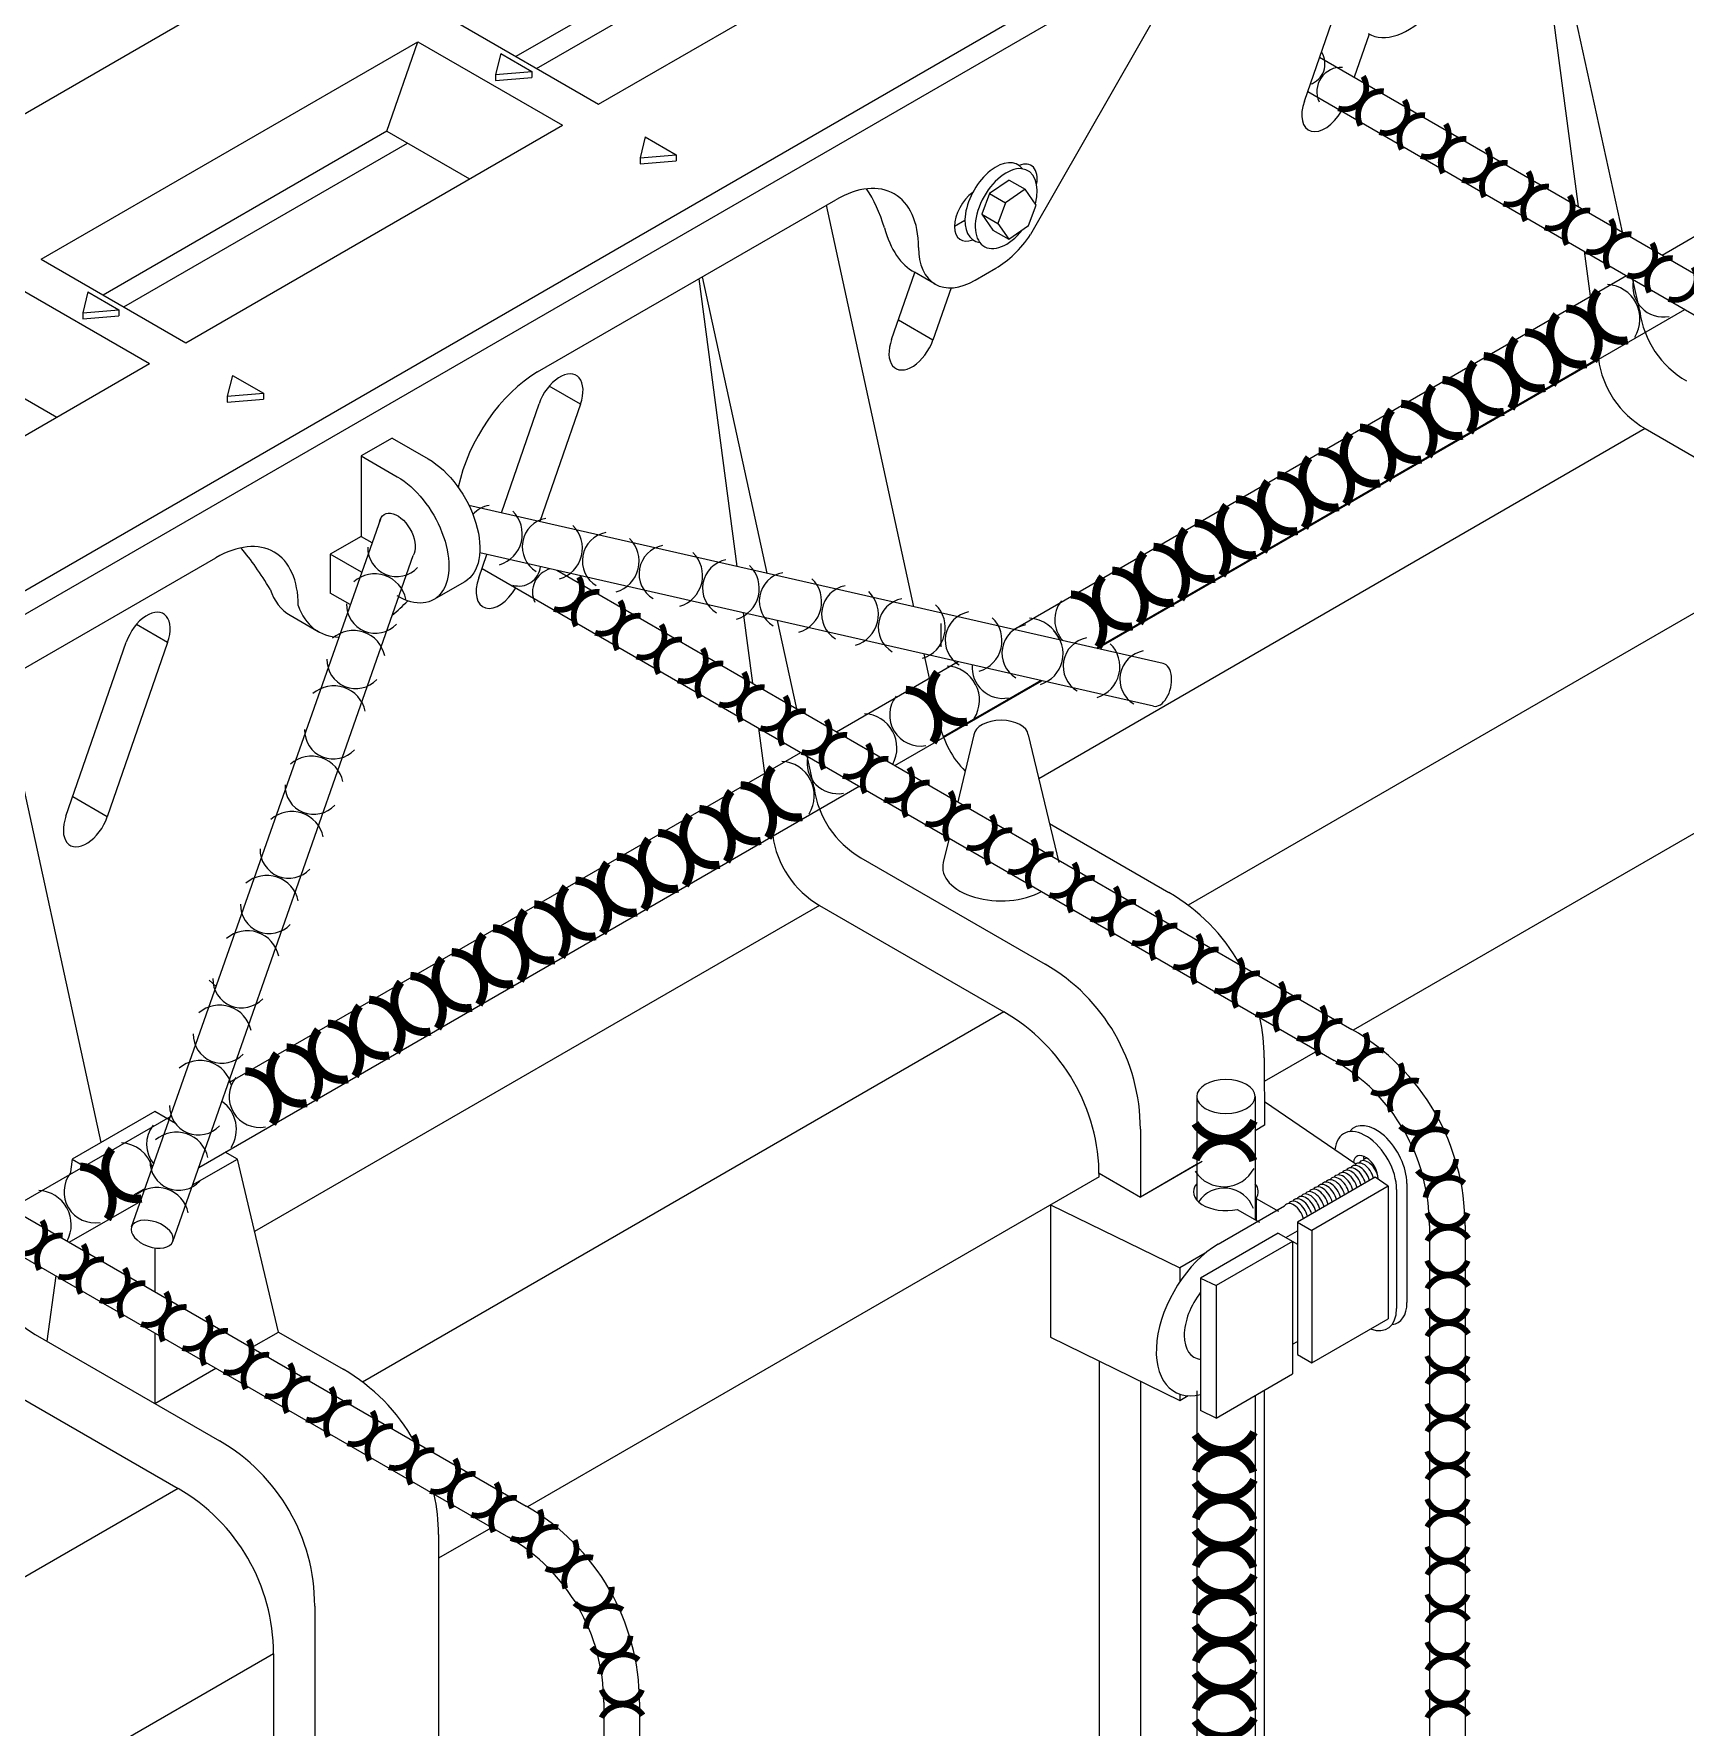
# Model space of a CAD drawing. Extents: x 134 to 282, y 157 to 239.
# Drawn here: x 230.26 to 247.58, y 191.41 to 209.17 of the extents above; entities that cross this region are included whole.
import ezdxf

# ---------------------------------------------------------------- set-up
doc = ezdxf.new("R2010")
doc.units = 0
doc.header["$LTSCALE"] = 0.75
doc.header["$MEASUREMENT"] = 0
doc.layers.get('0').update_dxf_attribs({"linetype": 'CONTINUOUS'})
for name, color, linetype in [('MATERIAL', 1, 'CONTINUOUS'), ('OBJECTS', 3, 'CONTINUOUS'), ('TRENCH', 4, 'CONTINUOUS')]:
    doc.layers.add(name, color=color, linetype=linetype)

msp = doc.modelspace()

# ---------------------------------------------------------------- linework, layer by layer
at = {"color": 7}
for p, q in [((243.162312, 198.434682), (243.166008, 197.727177)), ((243.166008, 197.727177), (243.066413, 197.669388)), ((242.452422, 197.314995), (241.863274, 196.973143)), ((242.454041, 197.314061), (242.022761, 197.063812))]:
    msp.add_line(p, q, dxfattribs=at)
at = {"layer": 'MATERIAL', "color": 7}
for p, q in [((243.743163, 208.927101), (252.742117, 203.731552)), ((243.61817, 208.566253), (252.554617, 203.406793)), ((234.957916, 203.566253), (243.894363, 198.406793)), ((235.742197, 203.546461), (244.081863, 198.731552)), ((226.422655, 198.927101), (235.421609, 193.731552)), ((226.297662, 198.566253), (235.234109, 193.406793)), ((244.894363, 196.674742), (244.894363, 171.812315)), ((245.269363, 196.674742), (245.269363, 171.812315)), ((236.234109, 191.674742), (236.234109, 166.812315)), ((236.609109, 191.674742), (236.609109, 166.812315))]:
    msp.add_line(p, q, dxfattribs=at)
for centre, radius, start, end in [((243.572412, 208.858389), 0.227263, 288.55571, 31.190866), ((243.966302, 208.56818), 0.252315, 86.195613, 205.224008), ((242.894363, 196.674742), 2.375, 0, 60), ((242.894363, 196.674742), 2, 0, 60), ((234.234109, 191.674742), 2.375, 0, 60), ((234.234109, 191.674742), 2, 0, 60)]:
    msp.add_arc(centre, radius, start, end, dxfattribs=at)
at = {"layer": 'OBJECTS', "color": 7}
for p, q in [((238.615678, 213.214382), (221.29517, 203.214382)), ((245.891551, 211.602609), (246.455317, 207.361238)), ((246.919981, 207.092964), (245.931106, 211.625446)), ((225.625297, 200.714382), (242.945805, 210.714382)), ((238.290919, 210.651882), (235.313957, 208.933132)), ((236.179982, 208.433132), (240.131223, 210.714382)), ((225.625297, 200.464382), (242.945805, 210.464382)), ((235.530463, 208.808132), (238.507425, 210.526882)), ((242.512793, 210.214382), (240.711713, 207.067959)), ((243.584012, 208.467643), (243.901696, 209.384779)), ((234.664437, 209.308132), (236.179982, 208.433132)), ((230.33431, 206.808132), (234.285551, 209.089382)), ((233.960792, 208.151882), (234.285551, 209.089382)), ((234.285551, 209.089382), (235.801096, 208.214382)), ((244.262688, 209.169156), (244.106227, 208.717485)), ((235.153706, 208.965612), (235.099579, 208.746862)), ((235.153706, 208.965612), (235.478465, 208.778112)), ((235.099579, 208.746862), (235.478465, 208.778112)), ((235.099579, 208.746862), (235.099579, 208.684362)), ((235.099579, 208.684362), (235.478465, 208.715612)), ((235.478465, 208.778112), (235.478465, 208.715612)), ((233.960792, 208.151882), (230.98383, 206.433132)), ((231.849855, 205.933132), (235.801096, 208.214382)), ((233.960792, 208.151882), (234.826817, 207.651882)), ((231.200336, 206.308132), (234.177298, 208.026882)), ((236.66925, 208.090612), (236.615124, 207.871862)), ((236.66925, 208.090612), (236.99401, 207.903112)), ((236.615124, 207.871862), (236.99401, 207.903112)), ((236.615124, 207.871862), (236.615124, 207.809362)), ((236.615124, 207.809362), (236.99401, 207.840612)), ((236.99401, 207.903112), (236.99401, 207.840612)), ((247.336138, 206.852695), (249.010216, 207.819225)), ((240.488287, 207.638397), (240.281392, 207.496112)), ((240.488287, 207.638397), (240.655548, 207.541829)), ((235.541217, 205.626841), (238.669805, 207.433132)), ((240.281392, 207.496112), (240.199368, 207.279735)), ((240.281392, 207.496112), (240.448653, 207.399544)), ((240.655548, 207.541829), (240.448653, 207.399544)), ((240.770702, 207.377097), (240.655548, 207.541829)), ((239.488591, 203.164603), (238.56989, 207.375446)), ((240.199368, 207.279735), (240.366629, 207.183167)), ((240.199368, 207.279735), (240.314522, 207.115002)), ((240.448653, 207.399544), (240.366629, 207.183167)), ((240.688678, 207.160719), (240.770702, 207.377097)), ((240.02297, 207.214382), (239.914717, 207.151882)), ((240.314522, 207.115002), (240.481783, 207.018434)), ((240.366629, 207.183167), (240.481783, 207.018434)), ((240.481783, 207.018434), (240.688678, 207.160719)), ((246.517657, 206.892233), (246.667304, 205.766396)), ((230.33431, 206.808132), (231.849855, 205.933132)), ((240.131223, 206.589382), (240.347729, 206.714382)), ((229.955424, 206.589382), (231.470969, 205.714382)), ((237.231297, 206.602609), (237.632092, 203.587312)), ((237.949463, 203.515049), (237.270852, 206.625446)), ((239.253885, 205.967643), (239.497434, 206.670754)), ((239.710217, 206.547679), (239.49371, 206.672679)), ((240.535358, 202.926263), (246.961138, 206.636189)), ((247.100317, 206.266396), (247.028068, 206.597547)), ((230.823579, 206.465612), (230.769452, 206.246862)), ((230.823579, 206.465612), (231.148338, 206.278112)), ((239.876883, 206.508425), (239.687412, 205.961459)), ((230.769452, 206.246862), (231.148338, 206.278112)), ((230.769452, 206.246862), (230.769452, 206.184362)), ((230.769452, 206.184362), (231.148338, 206.215612)), ((231.148338, 206.278112), (231.148338, 206.215612)), ((239.687412, 205.961459), (239.324351, 206.171073)), ((241.413706, 202.726271), (247.57351, 206.282636)), ((227.519728, 203.433132), (231.470969, 205.714382)), ((229.630665, 205.651882), (230.49669, 205.151882)), ((246.667304, 205.766396), (241.405062, 202.728239)), ((232.339123, 205.590612), (232.284997, 205.371862)), ((232.339123, 205.590612), (232.663883, 205.403112)), ((235.990329, 205.288935), (235.662426, 205.47825)), ((232.284997, 205.371862), (232.663883, 205.403112)), ((232.284997, 205.371862), (232.284997, 205.309362)), ((232.284997, 205.309362), (232.663883, 205.340612)), ((232.663883, 205.403112), (232.663883, 205.340612)), ((235.160169, 204.150148), (235.555765, 205.292211)), ((235.990329, 205.288935), (235.563998, 204.058199)), ((234.014918, 204.933132), (233.690159, 204.745632)), ((234.014918, 204.933132), (234.393805, 204.714382)), ((247.158586, 205.032132), (240.79798, 201.359835)), ((247.158586, 205.032132), (249.090515, 203.916733)), ((233.690159, 204.745632), (233.690159, 203.901882)), ((233.690159, 204.745632), (234.069045, 204.526882)), ((242.103335, 202.569248), (234.820542, 204.227478)), ((231.281823, 196.660524), (233.895383, 204.085006)), ((233.690159, 203.901882), (233.365399, 203.714382)), ((233.690159, 203.901882), (233.802495, 203.837025)), ((249.090515, 203.916733), (242.364178, 200.03328)), ((231.714787, 196.507295), (234.234829, 203.700309)), ((233.365399, 203.714382), (233.365399, 203.308132)), ((233.692296, 203.525648), (233.365399, 203.714382)), ((234.923758, 203.467643), (235.00889, 203.713413)), ((242.00108, 202.121497), (234.933524, 203.730571)), ((218.220709, 195.626841), (232.16386, 203.676924)), ((234.776537, 203.42647), (234.451778, 203.23897)), ((233.572915, 203.188323), (233.365399, 203.308132)), ((231.660202, 202.788935), (231.332299, 202.97825)), ((232.944882, 203.074204), (233.240166, 202.903722)), ((237.696669, 203.101485), (237.795063, 202.361238)), ((238.259727, 202.092964), (238.057622, 203.019306)), ((230.593631, 200.967643), (231.225638, 202.792211)), ((231.660202, 202.788935), (231.027158, 200.961459)), ((239.757364, 201.932688), (239.596742, 202.668894)), ((238.675884, 201.852695), (239.9502, 202.588422)), ((230.963246, 197.546249), (229.909636, 202.375446)), ((239.288256, 201.499142), (240.82857, 202.388443)), ((240.819926, 202.390411), (239.796304, 201.799422)), ((250.090515, 202.184682), (244.095691, 198.723568)), ((237.857403, 201.892233), (238.00705, 200.766396)), ((240.115983, 201.819889), (239.947854, 201.118323)), ((240.687729, 201.819889), (241.00845, 200.481589)), ((232.297319, 198.170029), (238.300884, 201.636189)), ((238.440063, 201.266396), (238.367814, 201.597547)), ((231.986773, 197.283628), (238.913256, 201.282636)), ((231.027158, 200.961459), (230.664097, 201.171073)), ((240.910735, 200.889331), (242.162312, 200.166733)), ((239.856696, 200.73794), (239.795262, 200.481589)), ((238.931344, 200.532132), (240.863274, 199.416733)), ((238.498332, 200.032132), (232.572619, 196.61092)), ((238.498332, 200.032132), (240.430261, 198.916733)), ((240.430261, 198.916733), (233.703924, 195.03328)), ((243.720691, 198.507062), (243.162312, 198.184682)), ((242.454041, 198.027963), (242.454041, 196.942274)), ((243.066413, 198.027963), (243.066413, 196.735427)), ((231.525095, 197.870632), (230.65907, 197.370632)), ((231.741602, 197.745632), (231.525095, 197.870632)), ((244.123034, 197.318652), (243.164389, 197.972757)), ((230.01563, 196.852695), (231.689708, 197.819225)), ((241.863274, 197.684682), (241.863274, 196.97127)), ((230.65907, 197.370632), (230.636764, 197.211308)), ((230.65907, 197.370632), (230.875576, 197.245632)), ((231.922456, 197.100049), (232.391121, 197.370632)), ((232.391121, 197.370632), (232.264294, 197.443856)), ((232.824134, 195.558132), (232.391121, 197.370632)), ((242.510145, 197.346615), (241.863274, 196.973143)), ((241.430261, 197.184682), (235.435383, 193.723538)), ((241.430261, 197.223143), (241.863274, 196.973143)), ((244.325021, 197.180831), (243.510487, 196.71056)), ((244.462865, 197.086777), (244.325021, 197.180831)), ((244.356033, 197.166141), (244.356033, 197.159672)), ((244.659142, 197.116141), (244.659142, 195.866141)), ((230.628002, 196.499142), (231.377299, 196.931749)), ((231.42305, 197.061717), (231.308589, 196.995632)), ((231.308589, 196.995632), (231.384383, 196.951873)), ((243.079198, 196.959564), (243.079198, 196.728046)), ((243.079198, 196.959564), (243.311604, 196.825384)), ((244.462865, 197.086777), (243.660862, 196.62374)), ((244.462865, 197.086777), (244.462865, 195.697667)), ((244.550888, 197.053641), (244.550888, 195.803641)), ((240.92209, 196.893158), (240.92209, 195.504048)), ((240.92209, 196.893158), (242.278242, 196.230641)), ((242.679244, 196.478652), (243.37528, 196.880509)), ((242.878697, 196.843805), (243.111104, 196.709625)), ((243.309986, 196.594801), (242.495451, 196.124529)), ((243.309986, 196.594801), (243.510487, 196.479041)), ((243.388886, 196.549248), (243.510487, 196.619454)), ((243.510487, 196.71056), (243.660862, 196.62374)), ((243.510487, 196.71056), (243.510487, 195.321449)), ((243.660862, 196.62374), (243.660862, 195.23463)), ((231.525095, 196.441065), (231.525095, 195.981205)), ((243.460361, 196.507981), (242.658358, 196.044944)), ((243.460361, 196.507981), (243.460361, 195.118871)), ((242.543782, 196.383951), (242.278242, 196.230641)), ((242.278242, 196.230641), (242.278242, 196.087131)), ((230.487773, 196.147091), (230.391913, 195.462376)), ((242.495451, 196.124529), (242.495451, 194.735418)), ((242.495451, 196.124529), (242.658358, 196.044944)), ((242.658358, 196.044944), (242.658358, 194.655834)), ((243.660862, 195.23463), (244.462865, 195.697667)), ((230.27109, 195.532132), (232.20302, 194.416733)), ((231.525095, 195.548192), (231.525095, 194.808132)), ((232.541006, 195.394669), (232.824134, 195.558132)), ((232.824134, 195.558132), (233.502058, 195.166733)), ((240.92209, 195.504048), (242.278242, 194.841531)), ((243.460361, 195.429631), (243.510487, 195.45857)), ((231.525095, 194.808132), (232.166006, 195.178162)), ((241.430261, 195.255649), (241.430261, 187.089382)), ((243.510487, 195.321449), (243.660862, 195.23463)), ((229.838078, 195.032132), (231.770007, 193.916733)), ((241.863274, 195.044111), (241.863274, 187.589382)), ((242.658358, 194.655834), (243.460361, 195.118871)), ((242.278242, 194.907136), (242.278242, 194.841531)), ((242.278242, 194.841531), (242.363785, 194.890919)), ((242.454041, 194.94116), (242.454041, 176.618499)), ((243.066413, 194.889556), (243.066413, 176.618499)), ((243.162312, 194.944923), (243.162312, 188.339382)), ((242.658358, 194.655834), (242.495451, 194.735418)), ((231.770007, 193.916733), (225.04367, 190.03328)), ((235.049724, 193.500877), (234.502058, 193.184682)), ((234.502058, 193.434682), (234.502058, 183.339382)), ((233.20302, 192.684682), (233.20302, 182.589382)), ((232.770007, 192.184682), (226.775183, 188.723568)), ((232.770007, 192.184682), (232.770007, 182.089382))]:
    msp.add_line(p, q, dxfattribs=at)
for points, const_width in [([(244.199836, 208.726087, -0.688836), (243.938786, 208.391116, -0.509663)], 0.060136), ([(244.416056, 208.569939, 0.571711), (244.171059, 208.210654, 0.509663)], 0.060136), ([(244.632849, 208.476087, -0.688836), (244.371799, 208.141116, -0.509663)], 0.060136), ([(244.849069, 208.319939, 0.571711), (244.604072, 207.960654, 0.509663)], 0.060136), ([(245.065862, 208.226087, -0.688836), (244.804812, 207.891116, -0.509663)], 0.060136), ([(245.282082, 208.069939, 0.571711), (245.037084, 207.710654, 0.509663)], 0.060136), ([(245.498874, 207.976087, -0.688836), (245.237824, 207.641116, -0.509663)], 0.060136), ([(245.715094, 207.819939, 0.571711), (245.470097, 207.460654, 0.509663)], 0.060136), ([(245.931887, 207.726087, -0.688836), (245.670837, 207.391116, -0.509663)], 0.060136), ([(246.148107, 207.569939, 0.571711), (245.90311, 207.210654, 0.509663)], 0.060136), ([(246.3649, 207.476087, -0.688836), (246.10385, 207.141116, -0.509663)], 0.060136), ([(246.58112, 207.319939, 0.571711), (246.336122, 206.960654, 0.509663)], 0.060136), ([(246.797913, 207.226087, -0.688836), (246.536862, 206.891116, -0.509663)], 0.060136), ([(247.014132, 207.069939, 0.571711), (246.769135, 206.710654, 0.509663)], 0.060136), ([(247.230925, 206.976087, -0.688836), (246.969875, 206.641116, -0.509663)], 0.060136), ([(247.447145, 206.819939, 0.571711), (247.202148, 206.460654, 0.509663)], 0.060136), ([(247.663938, 206.726087, -0.688836), (247.402888, 206.391116, -0.509663)], 0.060136), ([(246.663255, 206.476393, 0.688836), (246.975021, 205.958127, 0.509663)], 0.085644), ([(246.230242, 206.226393, 0.688836), (246.542009, 205.708127, 0.509663)], 0.085644), ([(246.330834, 206.292622, -0.571711), (246.615744, 205.742726, -0.509663)], 0.085644), ([(245.797229, 205.976393, 0.688836), (246.108996, 205.458127, 0.509663)], 0.085644), ([(245.897822, 206.042622, -0.571711), (246.182732, 205.492726, -0.509663)], 0.085644), ([(245.464809, 205.792622, -0.571711), (245.749719, 205.242726, -0.509663)], 0.085644), ([(245.364217, 205.726393, 0.688836), (245.675983, 205.208127, 0.509663)], 0.085644), ([(244.931204, 205.476393, 0.688836), (245.242971, 204.958127, 0.509663)], 0.085644), ([(245.031796, 205.542622, -0.571711), (245.316706, 204.992726, -0.509663)], 0.085644), ([(244.598784, 205.292622, -0.571711), (244.883694, 204.742726, -0.509663)], 0.085644), ([(244.498191, 205.226393, 0.688836), (244.809958, 204.708127, 0.509663)], 0.085644), ([(244.065179, 204.976393, 0.688836), (244.376945, 204.458127, 0.509663)], 0.085644), ([(244.165771, 205.042622, -0.571711), (244.450681, 204.492726, -0.509663)], 0.085644), ([(243.632166, 204.726393, 0.688836), (243.943933, 204.208127, 0.509663)], 0.085644), ([(243.732758, 204.792622, -0.571711), (244.017668, 204.242726, -0.509663)], 0.085644), ([(243.299745, 204.542622, -0.571711), (243.584656, 203.992726, -0.509663)], 0.085644), ([(243.199153, 204.476393, 0.688836), (243.51092, 203.958127, 0.509663)], 0.085644), ([(242.76614, 204.226393, 0.688836), (243.077907, 203.708127, 0.509663)], 0.085644), ([(242.866733, 204.292622, -0.571711), (243.151643, 203.742726, -0.509663)], 0.085644), ([(242.43372, 204.042622, -0.571711), (242.71863, 203.492726, -0.509663)], 0.085644), ([(242.333128, 203.976393, 0.688836), (242.644894, 203.458127, 0.509663)], 0.085644), ([(241.900115, 203.726393, 0.688836), (242.211882, 203.208127, 0.509663)], 0.085644), ([(242.000707, 203.792622, -0.571711), (242.285617, 203.242726, -0.509663)], 0.085644), ([(235.972595, 203.476087, -0.688836), (235.711545, 203.141116, -0.509663)], 0.060136), ([(241.467102, 203.476393, 0.688836), (241.778869, 202.958127, 0.509663)], 0.085644), ([(241.567695, 203.542622, -0.571711), (241.852605, 202.992726, -0.509663)], 0.085644), ([(236.188815, 203.319939, 0.571711), (235.943817, 202.960654, 0.509663)], 0.060136), ([(241.134682, 203.292622, -0.571711), (241.419592, 202.742726, -0.509663)], 0.085644), ([(236.405608, 203.226087, -0.688836), (236.144557, 202.891116, -0.509663)], 0.060136), ([(236.621828, 203.069939, 0.571711), (236.37683, 202.710654, 0.509663)], 0.060136), ([(236.83862, 202.976087, -0.688836), (236.57757, 202.641116, -0.509663)], 0.060136), ([(237.05484, 202.819939, 0.571711), (236.809843, 202.460654, 0.509663)], 0.060136), ([(237.271633, 202.726087, -0.688836), (237.010583, 202.391116, -0.509663)], 0.060136), ([(237.487853, 202.569939, 0.571711), (237.242856, 202.210654, 0.509663)], 0.060136), ([(237.704646, 202.476087, -0.688836), (237.443596, 202.141116, -0.509663)], 0.060136), ([(239.735052, 202.476393, 0.688836), (240.046818, 201.958127, 0.509663)], 0.085644), ([(237.920866, 202.319939, 0.571711), (237.675868, 201.960654, 0.509663)], 0.060136), ([(239.402631, 202.292622, -0.571711), (239.687541, 201.742726, -0.509663)], 0.085644), ([(238.137659, 202.226087, -0.688836), (237.876608, 201.891116, -0.509663)], 0.060136), ([(238.353878, 202.069939, 0.571711), (238.108881, 201.710654, 0.509663)], 0.060136), ([(238.570671, 201.976087, -0.688836), (238.309621, 201.641116, -0.509663)], 0.060136), ([(238.786891, 201.819939, 0.571711), (238.541894, 201.460654, 0.509663)], 0.060136), ([(239.003684, 201.726087, -0.688836), (238.742634, 201.391116, -0.509663)], 0.060136), ([(239.219904, 201.569939, 0.571711), (238.974906, 201.210654, 0.509663)], 0.060136), ([(238.003001, 201.476393, 0.688836), (238.314767, 200.958127, 0.509663)], 0.085644), ([(239.436697, 201.476087, -0.688836), (239.175646, 201.141116, -0.509663)], 0.060136), ([(237.569988, 201.226393, 0.688836), (237.881755, 200.708127, 0.509663)], 0.085644), ([(237.67058, 201.292622, -0.571711), (237.95549, 200.742726, -0.509663)], 0.085644), ([(239.652917, 201.319939, 0.571711), (239.407919, 200.960654, 0.509663)], 0.060136), ([(239.869709, 201.226087, -0.688836), (239.608659, 200.891116, -0.509663)], 0.060136), ([(237.136975, 200.976393, 0.688836), (237.448742, 200.458127, 0.509663)], 0.085644), ([(237.237568, 201.042622, -0.571711), (237.522478, 200.492726, -0.509663)], 0.085644), ([(240.085929, 201.069939, 0.571711), (239.840932, 200.710654, 0.509663)], 0.060136), ([(240.302722, 200.976087, -0.688836), (240.041672, 200.641116, -0.509663)], 0.060136), ([(240.518942, 200.819939, 0.571711), (240.273944, 200.460654, 0.509663)], 0.060136), ([(236.703963, 200.726393, 0.688836), (237.015729, 200.208127, 0.509663)], 0.085644), ([(236.804555, 200.792622, -0.571711), (237.089465, 200.242726, -0.509663)], 0.085644), ([(240.735735, 200.726087, -0.688836), (240.474684, 200.391116, -0.509663)], 0.060136), ([(236.27095, 200.476393, 0.688836), (236.582717, 199.958127, 0.509663)], 0.085644), ([(236.371542, 200.542622, -0.571711), (236.656452, 199.992726, -0.509663)], 0.085644), ([(240.951955, 200.569939, 0.571711), (240.706957, 200.210654, 0.509663)], 0.060136), ([(241.168747, 200.476087, -0.688836), (240.907697, 200.141116, -0.509663)], 0.060136), ([(235.938529, 200.292622, -0.571711), (236.22344, 199.742726, -0.509663)], 0.085644), ([(241.384967, 200.319939, 0.571711), (241.13997, 199.960654, 0.509663)], 0.060136), ([(235.837937, 200.226393, 0.688836), (236.149704, 199.708127, 0.509663)], 0.085644), ([(241.60176, 200.226087, -0.688836), (241.34071, 199.891116, -0.509663)], 0.060136), ([(235.404925, 199.976393, 0.688836), (235.716691, 199.458127, 0.509663)], 0.085644), ([(235.505517, 200.042622, -0.571711), (235.790427, 199.492726, -0.509663)], 0.085644), ([(241.81798, 200.069939, 0.571711), (241.572983, 199.710654, 0.509663)], 0.060136), ([(242.034773, 199.976087, -0.688836), (241.773723, 199.641116, -0.509663)], 0.060136), ([(235.072504, 199.792622, -0.571711), (235.357414, 199.242726, -0.509663)], 0.085644), ([(242.250993, 199.819939, 0.571711), (242.005995, 199.460654, 0.509663)], 0.060136), ([(234.971912, 199.726393, 0.688836), (235.283679, 199.208127, 0.509663)], 0.085644), ([(242.467786, 199.726087, -0.688836), (242.206735, 199.391116, -0.509663)], 0.060136), ([(242.684005, 199.569939, 0.571711), (242.439008, 199.210654, 0.509663)], 0.060136), ([(234.538899, 199.476393, 0.688836), (234.850666, 198.958127, 0.509663)], 0.085644), ([(234.639491, 199.542622, -0.571711), (234.924402, 198.992726, -0.509663)], 0.085644), ([(242.900798, 199.476087, -0.688836), (242.639748, 199.141116, -0.509663)], 0.060136), ([(234.105886, 199.226393, 0.688836), (234.417653, 198.708127, 0.509663)], 0.085644), ([(234.206479, 199.292622, -0.571711), (234.491389, 198.742726, -0.509663)], 0.085644), ([(243.117018, 199.319939, 0.571711), (242.872021, 198.960654, 0.509663)], 0.060136), ([(243.333811, 199.226087, -0.688836), (243.072761, 198.891116, -0.509663)], 0.060136), ([(233.773466, 199.042622, -0.571711), (234.058376, 198.492726, -0.509663)], 0.085644), ([(243.550031, 199.069939, 0.571711), (243.305033, 198.710654, 0.509663)], 0.060136), ([(233.672874, 198.976393, 0.688836), (233.98464, 198.458127, 0.509663)], 0.085644), ([(243.766824, 198.976087, -0.688836), (243.505773, 198.641116, -0.509663)], 0.060136), ([(233.239861, 198.726393, 0.688836), (233.551628, 198.208127, 0.509663)], 0.085644), ([(233.340453, 198.792622, -0.571711), (233.625363, 198.242726, -0.509663)], 0.085644), ([(243.983044, 198.819939, 0.571711), (243.738046, 198.460654, 0.509663)], 0.060136), ([(244.223865, 198.693783, -0.688836), (243.919977, 198.397126, -0.509663)], 0.060136), ([(232.907441, 198.542622, -0.571711), (233.192351, 197.992726, -0.509663)], 0.085644), ([(244.417022, 198.50987, 0.571711), (244.125757, 198.186955, 0.509663)], 0.060136), ([(232.806848, 198.476393, 0.688836), (233.118615, 197.958127, 0.509663)], 0.085644), ([(244.589772, 198.374999, -0.688836), (244.285884, 198.078343, -0.509663)], 0.060136), ([(232.474428, 198.292622, -0.571711), (232.759338, 197.742726, -0.509663)], 0.085644), ([(244.782929, 198.191087, 0.571711), (244.491664, 197.868172, 0.509663)], 0.060136), ([(244.978699, 197.885486, -0.688836), (244.589445, 197.715679, -0.509663)], 0.060136), ([(242.436427, 197.744822, 0.571711), (243.055106, 197.773031, 0.509663)], 0.085644), ([(245.094203, 197.645087, 0.571711), (244.707455, 197.446252, 0.509663)], 0.060136), ([(231.074797, 197.476393, 0.688836), (231.386564, 196.958127, 0.509663)], 0.085644), ([(242.443487, 197.365052, -0.688836), (243.048202, 197.354187, -0.509663)], 0.085644), ([(230.742377, 197.292622, -0.571711), (231.027287, 196.742726, -0.509663)], 0.085644), ([(245.174941, 197.372503, -0.688836), (244.768426, 197.249625, -0.509663)], 0.060136), ([(245.261389, 197.120193, 0.571711), (244.853951, 196.968195, 0.509663)], 0.060136), ([(230.34343, 196.726087, -0.688836), (230.08238, 196.391116, -0.509663)], 0.060136), ([(245.296387, 196.805867, -0.688836), (244.87171, 196.807486, -0.509663)], 0.060136), ([(230.55965, 196.569939, 0.571711), (230.314652, 196.210654, 0.509663)], 0.060136), ([(245.305117, 196.539301, 0.571711), (244.871025, 196.513349, 0.509663)], 0.060136), ([(230.776443, 196.476087, -0.688836), (230.515392, 196.141116, -0.509663)], 0.060136), ([(230.992663, 196.319939, 0.571711), (230.747665, 195.960654, 0.509663)], 0.060136), ([(231.209455, 196.226087, -0.688836), (230.948405, 195.891116, -0.509663)], 0.060136), ([(245.296387, 196.305867, -0.688836), (244.87171, 196.307486, -0.509663)], 0.060136), ([(231.425675, 196.069939, 0.571711), (231.180678, 195.710654, 0.509663)], 0.060136), ([(245.305117, 196.039301, 0.571711), (244.871025, 196.013349, 0.509663)], 0.060136), ([(231.642468, 195.976087, -0.688836), (231.381418, 195.641116, -0.509663)], 0.060136), ([(231.858688, 195.819939, 0.571711), (231.61369, 195.460654, 0.509663)], 0.060136), ([(232.075481, 195.726087, -0.688836), (231.81443, 195.391116, -0.509663)], 0.060136), ([(245.296387, 195.805867, -0.688836), (244.87171, 195.807486, -0.509663)], 0.060136), ([(232.291701, 195.569939, 0.571711), (232.046703, 195.210654, 0.509663)], 0.060136), ([(245.305117, 195.539301, 0.571711), (244.871025, 195.513349, 0.509663)], 0.060136), ([(232.508493, 195.476087, -0.688836), (232.247443, 195.141116, -0.509663)], 0.060136), ([(232.724713, 195.319939, 0.571711), (232.479716, 194.960654, 0.509663)], 0.060136), ([(245.296387, 195.305867, -0.688836), (244.87171, 195.307486, -0.509663)], 0.060136), ([(232.941506, 195.226087, -0.688836), (232.680456, 194.891116, -0.509663)], 0.060136), ([(245.305117, 195.039301, 0.571711), (244.871025, 195.013349, 0.509663)], 0.060136), ([(233.157726, 195.069939, 0.571711), (232.912729, 194.710654, 0.509663)], 0.060136), ([(233.374519, 194.976087, -0.688836), (233.113469, 194.641116, -0.509663)], 0.060136), ([(233.590739, 194.819939, 0.571711), (233.345741, 194.460654, 0.509663)], 0.060136), ([(245.296387, 194.805867, -0.688836), (244.87171, 194.807486, -0.509663)], 0.060136), ([(233.807532, 194.726087, -0.688836), (233.546481, 194.391116, -0.509663)], 0.060136), ([(245.305117, 194.539301, 0.571711), (244.871025, 194.513349, 0.509663)], 0.060136), ([(234.023751, 194.569939, 0.571711), (233.778754, 194.210654, 0.509663)], 0.060136), ([(234.240544, 194.476087, -0.688836), (233.979494, 194.141116, -0.509663)], 0.060136), ([(242.436427, 194.479558, 0.571711), (243.055106, 194.507766, 0.509663)], 0.085644), ([(234.456764, 194.319939, 0.571711), (234.211767, 193.960654, 0.509663)], 0.060136), ([(242.443487, 194.099787, -0.688836), (243.048202, 194.088923, -0.509663)], 0.085644), ([(245.296387, 194.305867, -0.688836), (244.87171, 194.307486, -0.509663)], 0.060136), ([(234.673557, 194.226087, -0.688836), (234.412507, 193.891116, -0.509663)], 0.060136), ([(234.889777, 194.069939, 0.571711), (234.644779, 193.710654, 0.509663)], 0.060136), ([(245.305117, 194.039301, 0.571711), (244.871025, 194.013349, 0.509663)], 0.060136), ([(235.10657, 193.976087, -0.688836), (234.845519, 193.641116, -0.509663)], 0.060136), ([(242.436427, 193.979558, 0.571711), (243.055106, 194.007766, 0.509663)], 0.085644), ([(235.32279, 193.819939, 0.571711), (235.077792, 193.460654, 0.509663)], 0.060136), ([(242.443487, 193.599787, -0.688836), (243.048202, 193.588923, -0.509663)], 0.085644), ([(245.296387, 193.805867, -0.688836), (244.87171, 193.807486, -0.509663)], 0.060136), ([(235.563611, 193.693783, -0.688836), (235.259723, 193.397126, -0.509663)], 0.060136), ([(245.305117, 193.539301, 0.571711), (244.871025, 193.513349, 0.509663)], 0.060136), ([(235.756768, 193.50987, 0.571711), (235.465503, 193.186955, 0.509663)], 0.060136), ([(235.929518, 193.374999, -0.688836), (235.62563, 193.078343, -0.509663)], 0.060136), ([(242.436427, 193.479558, 0.571711), (243.055106, 193.507766, 0.509663)], 0.085644), ([(236.122675, 193.191087, 0.571711), (235.83141, 192.868172, 0.509663)], 0.060136), ([(242.443487, 193.099787, -0.688836), (243.048202, 193.088923, -0.509663)], 0.085644), ([(245.296387, 193.305867, -0.688836), (244.87171, 193.307486, -0.509663)], 0.060136), ([(242.436427, 192.979558, 0.571711), (243.055106, 193.007766, 0.509663)], 0.085644), ([(245.305117, 193.039301, 0.571711), (244.871025, 193.013349, 0.509663)], 0.060136), ([(236.318445, 192.885486, -0.688836), (235.929191, 192.715679, -0.509663)], 0.060136), ([(236.433949, 192.645087, 0.571711), (236.047201, 192.446252, 0.509663)], 0.060136), ([(242.443487, 192.599787, -0.688836), (243.048202, 192.588923, -0.509663)], 0.085644), ([(245.305117, 192.539301, 0.571711), (244.871025, 192.513349, 0.509663)], 0.060136), ([(245.296387, 192.805867, -0.688836), (244.87171, 192.807486, -0.509663)], 0.060136), ([(242.436427, 192.479558, 0.571711), (243.055106, 192.507766, 0.509663)], 0.085644), ([(236.514687, 192.372503, -0.688836), (236.108172, 192.249625, -0.509663)], 0.060136), ([(242.443487, 192.099787, -0.688836), (243.048202, 192.088923, -0.509663)], 0.085644), ([(245.296387, 192.305867, -0.688836), (244.87171, 192.307486, -0.509663)], 0.060136), ([(236.601135, 192.120193, 0.571711), (236.193697, 191.968195, 0.509663)], 0.060136), ([(245.305117, 192.039301, 0.571711), (244.871025, 192.013349, 0.509663)], 0.060136), ([(242.436427, 191.979558, 0.571711), (243.055106, 192.007766, 0.509663)], 0.085644), ([(236.636133, 191.805867, -0.688836), (236.211456, 191.807486, -0.509663)], 0.060136), ([(242.443487, 191.599787, -0.688836), (243.048202, 191.588923, -0.509663)], 0.085644), ([(245.296387, 191.805867, -0.688836), (244.87171, 191.807486, -0.509663)], 0.060136), ([(236.644863, 191.539301, 0.571711), (236.210771, 191.513349, 0.509663)], 0.060136), ([(245.305117, 191.539301, 0.571711), (244.871025, 191.513349, 0.509663)], 0.060136), ([(242.436427, 191.479558, 0.571711), (243.055106, 191.507766, 0.509663)], 0.085644)]:
    msp.add_lwpolyline(points, format="xyb", dxfattribs=dict(at, const_width=const_width))
for centre, radius, start, end in [((246.744437, 206.183809), 0.359337, 327.875237, 86.903631), ((247.350996, 206.526721), 0.32366, 168.020527, 280.150231), ((248.091599, 206.398158), 1, 187.571416, 240), ((247.658586, 205.898158), 1, 187.571416, 240), ((235.087212, 203.929996), 0.30233, 100.743985, 138.076929), ((235.044832, 203.925913), 0.335657, 286.710843, 45.739237), ((235.682209, 203.794113), 0.30233, 100.743985, 238.985838), ((235.67485, 203.77659), 0.335657, 286.710843, 45.739237), ((236.312227, 203.644791), 0.30233, 100.743985, 238.985838), ((236.269846, 203.640707), 0.335657, 286.710843, 45.739237), ((234.061286, 203.782344), 0.30233, 178.660576, 316.902428), ((236.907223, 203.508908), 0.30233, 100.743985, 238.985838), ((236.935544, 203.491385), 0.335657, 286.710843, 45.739237), ((233.831537, 203.173382), 0.335657, 11.907176, 130.93557), ((235.345171, 203.608389), 0.227263, 252.949013, 354.1882), ((235.739061, 203.31818), 0.252315, 104.931197, 205.224008), ((237.572921, 203.359586), 0.30233, 100.743985, 238.985838), ((237.530541, 203.355502), 0.335657, 286.710843, 45.739237), ((238.167917, 203.223703), 0.30233, 100.743985, 238.985838), ((238.184346, 203.218063), 0.335657, 286.710843, 45.739237), ((238.821722, 203.086264), 0.30233, 100.743985, 238.985838), ((233.838655, 203.188499), 0.30233, 178.660576, 316.902428), ((238.779342, 203.08218), 0.335657, 286.710843, 45.739237), ((239.416719, 202.950381), 0.30233, 100.743985, 238.985838), ((239.48072, 202.944741), 0.335657, 286.710843, 45.739237), ((241.288818, 203.026721), 0.32366, 141.908379, 222.203548), ((240.118097, 202.812942), 0.30233, 100.743985, 238.985838), ((240.075717, 202.808858), 0.335657, 286.710843, 45.739237), ((240.713093, 202.677059), 0.30233, 100.743985, 238.985838), ((240.682259, 202.683809), 0.359337, 21.7231, 86.903631), ((233.608907, 202.579536), 0.335657, 11.907176, 130.93557), ((240.717628, 202.671419), 0.335657, 286.710843, 45.739237), ((241.355004, 202.53962), 0.30233, 100.743985, 238.985838), ((233.633325, 202.608317), 0.30233, 178.660576, 316.902428), ((241.312624, 202.535537), 0.335657, 286.710843, 45.739237), ((241.95, 202.403737), 0.30233, 100.743985, 238.985838), ((239.816234, 202.183809), 0.359337, 327.875237, 86.903631), ((240.422793, 202.526721), 0.32366, 175.121228, 280.150231), ((233.403576, 201.999354), 0.335657, 11.907176, 130.93557), ((239.556767, 202.026721), 0.32366, 141.908379, 280.150231), ((238.950209, 201.683809), 0.359337, 331.450733, 86.903631), ((240.734381, 202.145849), 1, 192.307649, 224.827756), ((233.398731, 201.869811), 0.30233, 178.660576, 316.902428), ((233.168982, 201.260848), 0.335657, 11.907176, 130.93557), ((238.690742, 201.526721), 0.32366, 168.020527, 280.150231), ((238.084183, 201.183809), 0.359337, 327.875237, 86.903631), ((233.1934, 201.289629), 0.30233, 178.660576, 316.902428), ((239.431344, 201.398158), 1, 187.571416, 240), ((232.963652, 200.680666), 0.335657, 11.907176, 130.93557), ((238.998332, 200.898158), 1, 187.571416, 240), ((232.93131, 200.619804), 0.30233, 178.660576, 316.902428), ((232.701562, 200.010842), 0.335657, 11.907176, 130.93557), ((241.162312, 198.434682), 2, 29.141462, 60), ((232.72598, 200.039622), 0.30233, 178.660576, 316.902428), ((232.496232, 199.43066), 0.335657, 11.907176, 130.93557), ((232.436395, 199.259907), 0.30233, 178.660576, 316.902428), ((239.863274, 197.684682), 2, 360, 60), ((232.206647, 198.650944), 0.335657, 11.907176, 130.93557), ((239.430261, 197.184682), 2, 360, 60), ((241.162312, 198.434682), 2, 360, 12.13937), ((232.231064, 198.679725), 0.30233, 178.660576, 316.902428), ((232.001316, 198.070762), 0.335657, 11.907176, 130.93557), ((232.628564, 198.026721), 0.32366, 141.908379, 280.150231), ((231.982722, 197.927482), 0.30233, 178.660576, 316.902428), ((232.022005, 197.683809), 0.359337, 327.875237, 54.689295), ((231.762538, 197.526721), 0.32366, 141.908379, 219.787195), ((231.752974, 197.318519), 0.335657, 11.907176, 130.93557), ((231.15598, 197.183809), 0.359337, 16.130018, 86.903631), ((231.777392, 197.3473), 0.30233, 178.660576, 316.902428), ((230.896513, 197.026721), 0.32366, 141.908379, 280.150231), ((242.737463, 197.441038), 0.359337, 213.096369, 332.124763), ((230.289955, 196.683809), 0.359337, 331.450733, 86.903631), ((231.547643, 196.738337), 0.335657, 11.907176, 130.93557), ((242.743772, 196.744287), 0.32366, 19.849769, 146.643456), ((230.77109, 196.398158), 1, 187.571416, 240), ((232.502058, 193.434682), 2, 29.141462, 60), ((231.20302, 192.684682), 2, 360, 60), ((230.770007, 192.184682), 2, 360, 60), ((232.502058, 193.434682), 2, 360, 12.13937)]:
    msp.add_arc(centre, radius, start, end, dxfattribs=at)
for centre, major_axis, ratio, start_param, end_param in [((244.677856, 209.901882), (-0.421006, -0.729204), 0.57735, 6.274617514, 8.639379797), ((243.799682, 208.461456), (-0.17223, -0.298311), 0.57735, 5.014464459, 7.853981634), ((240.347729, 207.401882), (-0.22964, -0.397748), 0.57735, 2.903651529, 6.521126432), ((240.455982, 207.339382), (-0.22964, -0.397748), 0.57735, 2.013111981, 7.617006905), ((240.564236, 207.526882), (-0.153093, -0.265165), 0.57735, 2.129786193, 3.801662986), ((238.669805, 206.433132), (-0.612372, -1.06066), 0.57735, 2.35619449, 3.926990817), ((238.479992, 206.398075), (0.021261, 1.471073), 0.543649, -1.034742737, -0.666407719), ((240.131223, 207.276882), (-0.153093, -0.265165), 0.57735, 4.052318648, 6.943255639), ((239.694859, 207.597191), (0.061714, 0.964508), 0.583482, 2.10218932, 2.887587484), ((240.347729, 207.401882), (-0.421006, -0.729204), 0.57735, 7.068583471, 7.726328069), ((240.131223, 207.276882), (-0.421006, -0.729204), 0.57735, 5.497787144, 7.068583471), ((239.469555, 205.961456), (-0.17223, -0.298311), 0.57735, 5.014464459, 8.175741586), ((235.541217, 204.626841), (-0.612372, -1.06066), 0.57735, 3.926990817, 5.222716319), ((235.773624, 205.292222), (-0.17223, -0.298311), 0.57735, 1.882095298, 5.034172891), ((232.16386, 202.676924), (-0.612372, -1.06066), 0.57735, 2.35619449, 3.926990817), ((232.331577, 202.302171), (-0.700106, 1.899296), 0.401751, -1.142156672, -0.837653023), ((233.557255, 204.134865), (0.612372, 1.06066), 0.57735, 2.674018194, 3.141592654), ((235.139428, 203.461456), (-0.17223, -0.298311), 0.57735, 5.014464459, 7.853981634), ((233.852539, 203.964382), (-0.612372, -1.06066), 0.57735, 5.815610848, 6.597334051), ((233.852539, 203.964382), (-0.612372, -1.06066), 0.57735, 7.259061283, 7.454915852), ((231.443497, 202.792222), (-0.17223, -0.298311), 0.57735, 1.882095298, 5.034172891), ((242.052208, 202.345373), (0.051128, 0.223876), 0.57735, 3.141592654, 6.283936496), ((240.401856, 201.808132), (-0.286597, 0), 0.57735, 3.209578582, 6.212073626), ((230.809301, 200.961456), (-0.17223, -0.298311), 0.57735, 5.014464459, 8.175741586), ((240.401856, 200.433132), (-0.612372, 0), 0.57735, 6.145697563, 8.619498372), ((244.226129, 197.241141), (0.22964, -0.397748), 0.57735, 0.785398163, 3.817296446), ((244.334382, 197.303641), (0.22964, -0.397748), 0.57735, 0.785398163, 3.379533778), ((244.119871, 197.14084), (0.076547, -0.132583), 0.57735, 7.394154142, 9.711534512), ((244.163172, 197.16584), (0.076547, -0.132583), 0.57735, 7.394154142, 9.711534512), ((244.226129, 197.241141), (0.091856, -0.159099), 0.57735, 0.785398163, 3.78872962), ((244.206473, 197.19084), (0.076547, -0.132583), 0.57735, 7.394154142, 9.711534512), ((244.249775, 197.21584), (0.076547, -0.132583), 0.57735, 7.394154142, 9.711534512), ((244.293076, 197.24084), (0.076547, -0.132583), 0.57735, 9.12641305, 9.711534512), ((244.334382, 197.303641), (0.091856, -0.159099), 0.57735, 3.7717299, 3.926990817), ((242.760227, 197.027963), (-0.340261, 0), 0.57735, 5.831829441, 8.209604366), ((242.760227, 197.027963), (-0.340261, 0), 0.57735, 2.785969921, 3.59294852), ((243.816762, 196.96584), (0.076547, -0.132583), 0.57735, 7.394154143, 9.711534512), ((243.860063, 196.99084), (0.076547, -0.132583), 0.57735, 7.394154142, 9.711534512), ((243.903364, 197.01584), (0.076547, -0.132583), 0.57735, 7.394154143, 9.711534512), ((243.946666, 197.04084), (0.076547, -0.132583), 0.57735, 7.394154143, 9.711534512), ((243.989967, 197.06584), (0.076547, -0.132583), 0.57735, 7.394154143, 9.711534512), ((244.033268, 197.09084), (0.076547, -0.132583), 0.57735, 7.394154143, 9.711534512), ((244.07657, 197.11584), (0.076547, -0.132583), 0.57735, 7.394154142, 9.711534512), ((243.513653, 196.79084), (0.076547, -0.132583), 0.57735, 7.394154143, 9.711534512), ((243.556954, 196.81584), (0.076547, -0.132583), 0.57735, 7.394154143, 9.711534512), ((243.600256, 196.84084), (0.076547, -0.132583), 0.57735, 7.394154143, 9.711534512), ((243.643557, 196.86584), (0.076547, -0.132583), 0.57735, 7.394154143, 9.711534512), ((243.686858, 196.89084), (0.076547, -0.132583), 0.57735, 7.394154143, 9.711534512), ((243.730159, 196.91584), (0.076547, -0.132583), 0.57735, 7.394154143, 9.711534512), ((243.773461, 196.94084), (0.076547, -0.132583), 0.57735, 7.394154143, 9.711534512), ((243.470352, 196.76584), (0.076547, -0.132583), 0.57735, 7.394154143, 9.711534513), ((242.679244, 195.728652), (-0.459279, -0.795495), 0.57735, 3.926990817, 6.781697419), ((242.679244, 195.728652), (-0.251614, -0.435808), 0.57735, 4.469760272, 6.525814016), ((244.334382, 196.053641), (0.22964, -0.397748), 0.57735, 6.045244182, 7.068583471), ((244.226129, 195.991141), (0.22964, -0.397748), 0.57735, 5.658430166, 7.068583471)]:
    msp.add_ellipse(centre, major_axis=major_axis, ratio=ratio, start_param=start_param, end_param=end_param, dxfattribs=at)
at = {"layer": 'OBJECTS', "color": 7, "extrusion": (0, 0, -1)}
for centre, major_axis, start_param, end_param in [((234.393805, 204.089382), (-0.382733, 0.662913), 0.785398163, 3.141592654), ((234.069045, 203.901882), (-0.382733, 0.662913), 0.785398163, 3.926990817), ((234.069045, 203.901882), (-0.133956, 0.232019), -0.60031194, 2.861323544), ((231.498305, 196.583909), (-0.216482, 0.076615), 3.141592654, 9.424777961)]:
    msp.add_ellipse(centre, major_axis=major_axis, ratio=0.57735, start_param=start_param, end_param=end_param, dxfattribs=at)
msp.add_ellipse((242.760227, 198.027963), major_axis=(0.306186, 0), ratio=0.57735, dxfattribs=at)
at = {"layer": 'TRENCH', "color": 7}
for p, q in [((239.771746, 202.988136), (239.771746, 202.744924)), ((232.094157, 199.246537), (232.169699, 199.182762))]:
    msp.add_line(p, q, dxfattribs=at)

doc.saveas('drawing.dxf')
